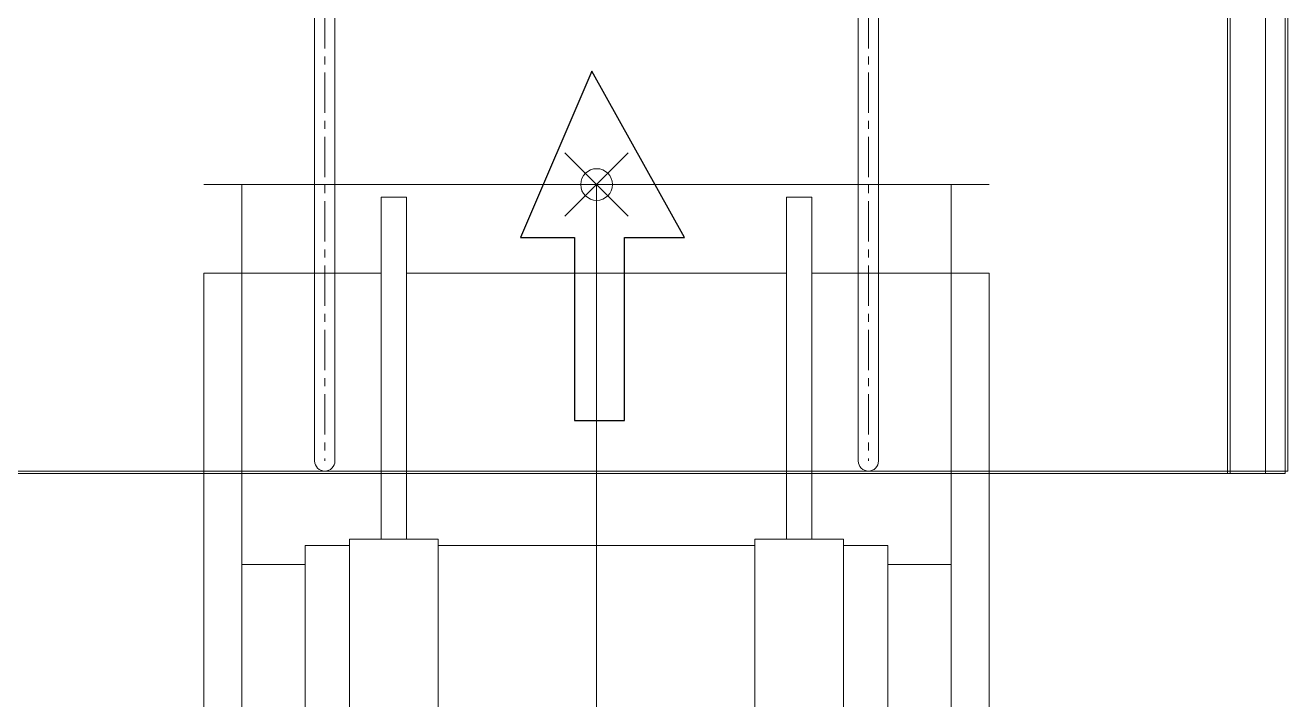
# Model space of a CAD drawing. Extents: x -3873 to 164127, y 7129 to 96529.
# Drawn here: x 42699 to 43696, y 55721 to 56253 of the extents above; entities that cross this region are included whole.
import ezdxf

# ---------------------------------------------------------------- set-up
doc = ezdxf.new("R2010")
doc.units = 0
doc.header["$PDMODE"] = 35
doc.header["$PDSIZE"] = 25
doc.linetypes.add('CENTER', pattern=[50.8, 31.75, -6.35, 6.35, -6.35])
doc.layers.get('0').update_dxf_attribs({"linetype": 'CONTINUOUS'})
doc.layers.add('KROMEKA', color=1, linetype='CONTINUOUS')
doc.layers.add('LAYOUT Kromeka', color=1, linetype='CONTINUOUS', lineweight=5)
doc.layers.add('TRACKLENGTH', color=4, linetype='CONTINUOUS', plot=False)

# ---------------------------------------------------------------- blocks, each defined once
blk = doc.blocks.new('*U220')
at = {"ltscale": 20}
for p, q in [((1854.9996, 309.9998), (2529.9996, 309.9998)), ((2529.9996, 309.9998), (2529.9996, 169.9998)), ((2599.9996, -310), (2599.9996, 309.9998)), ((1854.9996, 279.9998), (2529.9996, 279.9998)), ((2299.9997, 279.9998), (2299.9997, 229.9998)), ((2529.9996, 279.9998), (2599.9996, 279.9998)), ((2314.9997, 229.9998), (2099.9996, 229.9998)), ((2314.9997, 194.9998), (2314.9997, 229.9998)), ((2319.9997, 194.9998), (1819.9997, 194.9998)), ((2319.9997, 124.9998), (2319.9997, 194.9998)), ((2529.9996, 149.9998), (2529.9996, -150.0001)), ((1819.9997, 124.9998), (2319.9997, 124.9998)), ((2314.9997, -125.0001), (2314.9997, 124.9998)), ((2319.9997, -125.0001), (1819.9997, -125.0001)), ((2319.9997, -195.0001), (2319.9997, -125.0001)), ((2529.9996, -170.0001), (2529.9996, -310)), ((1819.9997, -195.0001), (2319.9997, -195.0001)), ((2314.9997, -230.0001), (2314.9997, -195.0001)), ((2099.9996, -230.0001), (2314.9997, -230.0001)), ((2299.9997, -230.0001), (2299.9997, -280)), ((1854.9996, -280), (2529.9996, -280)), ((2529.9996, -280), (2599.9996, -280)), ((1854.9996, -310), (2529.9996, -310))]:
    blk.add_line(p, q, dxfattribs=at)
at = {"linetype": 'Continuous', "ltscale": 20}
for p, q in [((2589.9996, 169.9998), (2319.9997, 169.9998)), ((2589.9996, 149.9998), (2589.9996, 169.9998)), ((2319.9997, 149.9998), (2589.9996, 149.9998)), ((2589.9996, -150.0001), (2319.9997, -150.0001)), ((2589.9996, -170.0001), (2589.9996, -150.0001)), ((2319.9997, -170.0001), (2589.9996, -170.0001))]:
    blk.add_line(p, q, dxfattribs=at)
at = {"linetype": 'CENTER', "ltscale": 20}
blk.add_line((2599.9996, -0.0001), (0, 0.00005), dxfattribs=at)
at = {"linetype": 'Continuous', "ltscale": 20}
blk.add_point((2599.9996, -0.0001), dxfattribs=at)
blk = doc.blocks.new('AD25-600 CRATE WASHER')
at = {"layer": 'KROMEKA', "ltscale": 25, "elevation": -3.3}
blk.add_lwpolyline([(771.52, 7100.97), (743.5, 7100.97), (743.5, 6956.54), (696.07, 6956.54), (769.37, 6825.04), (825.68, 6956.54), (782.9, 6956.54), (782.9, 7100.88), (757.51, 7100.97)], dxfattribs=at)
at = {"layer": 'LAYOUT Kromeka'}
for p, q in [((219.98, 6644.9), (219.98, 7140.9)), ((1311.14, 7140.9), (219.98, 7140.9)), ((221.98, 7142.9), (221.98, 6644.9)), ((1309.14, 7142.9), (221.98, 7142.9)), ((237.52, 7142.9), (237.52, 6644.9)), ((265.56, 7142.9), (265.56, 6644.9)), ((267.56, 6644.9), (267.56, 7142.9))]:
    blk.add_line(p, q, dxfattribs=at)
at = {"layer": 'LAYOUT Kromeka', "linetype": 'CENTER'}
for p, q in [((551.01, 6064.21), (551.01, 7132.9)), ((980.11, 6064.21), (980.11, 7132.9))]:
    blk.add_line(p, q, dxfattribs=at)
at = {"layer": 'LAYOUT Kromeka'}
for points in [[(543.01, 7132.9), (543.01, 6064.21, 1), (559.01, 6064.21), (559.01, 7132.9, 1), (543.01, 7132.9)], [(988.11, 7132.9), (988.11, 6064.21, -1), (972.11, 6064.21), (972.11, 7132.9, -1), (988.11, 7132.9)]]:
    blk.add_lwpolyline(points, format="xyb", dxfattribs=at)

msp = doc.modelspace()

# ---------------------------------------------------------------- block references
at = {"layer": 'LAYOUT Kromeka', "color": 6, "ltscale": 20, "rotation": 89.99999999999999}
msp.add_blockref('*U220', (43150.16, 53527.7), dxfattribs=at)
at = {"layer": 'TRACKLENGTH', "rotation": 180}
msp.add_blockref('AD25-600 CRATE WASHER', (43915.72, 63042.3), dxfattribs=at)

doc.saveas('drawing.dxf')
